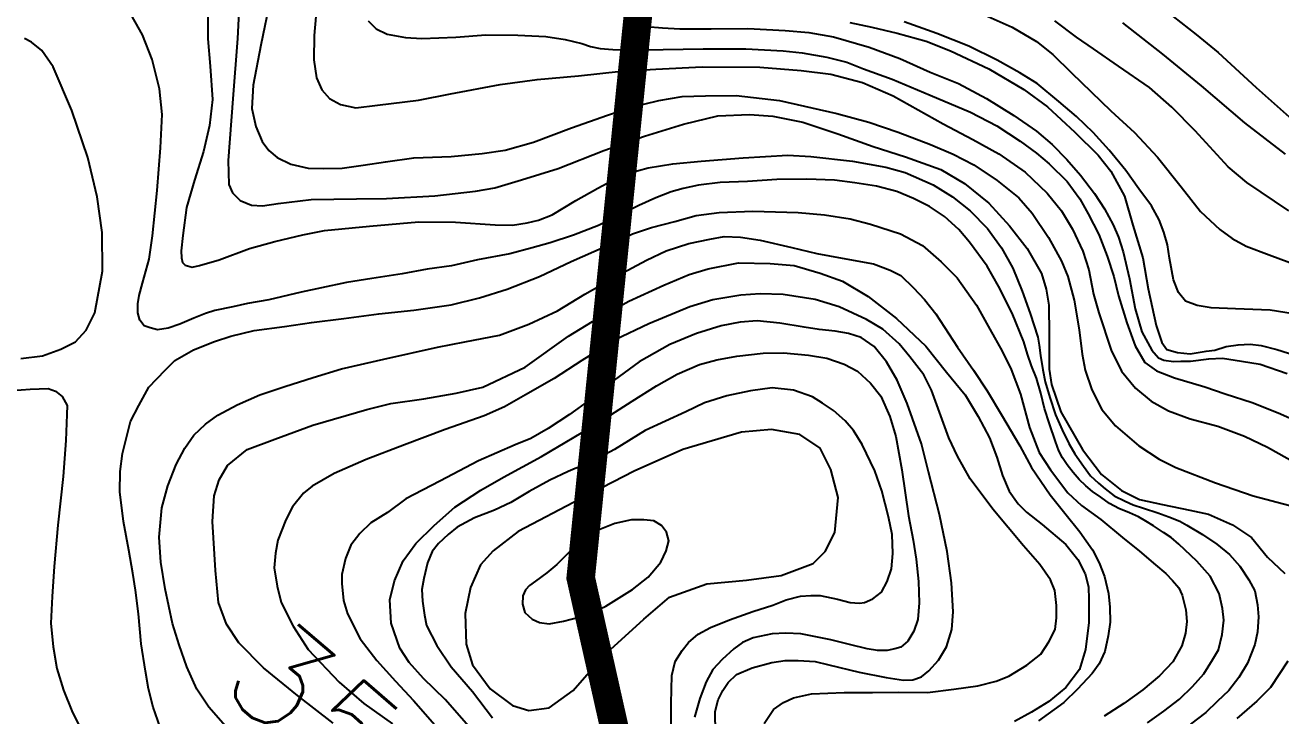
# Model space of a CAD drawing. Header units: millimetres. Extents: x 548366 to 1117317, y 7446967 to 14899125.
# Drawn here: x 551813 to 552342, y 7455092 to 7455383 of the extents above; entities that cross this region are included whole.
import ezdxf
from ezdxf.enums import TextEntityAlignment as Align

# ---------------------------------------------------------------- set-up
doc = ezdxf.new("R2010")
doc.units = ezdxf.units.MM
doc.header["$MEASUREMENT"] = 0
doc.linetypes.add('ACAD_ISO11W100', pattern=[33, 12, -3, 12, -3, 0, -3])
for name, color, linetype in [('CURVA_INTERMEDIÁRIA', 32, 'Continuous'), ('CURVA_MESTRA', 36, 'Continuous'), ('ELETRO_PROP', 230, 'Continuous'), ('RADIAIS', 222, 'Continuous'), ('TXT_CURVA_MESTRA', 7, 'Continuous')]:
    doc.layers.add(name, color=color, linetype=linetype)
doc.styles.add('ROMANS', font='romans.shx')

msp = doc.modelspace()

# ---------------------------------------------------------------- linework, layer by layer
at = {"layer": 'CURVA_INTERMEDIÁRIA'}
for points, elevation in [([(551936.4, 7455397.93), (551934.77, 7455378.65), (551934.59, 7455368.31), (551935.67, 7455360.83), (551938.02, 7455355.69), (551941.18, 7455352), (551945.78, 7455349.48), (551952.3, 7455348.19), (551961.38, 7455349.21), (551978.71, 7455351.33), (551992.14, 7455354.05), (552013.12, 7455358.01), (552028.76, 7455360), (552046.07, 7455361.62), (552064.11, 7455363.6), (552078.73, 7455364.39), (552098.16, 7455365.47), (552122.51, 7455365.29), (552139.92, 7455363.85), (552152.43, 7455362.31), (552165.72, 7455358.83), (552178.67, 7455353.23), (552199.77, 7455341.43), (552212.2, 7455334.84), (552223.29, 7455328.71), (552234.38, 7455320.96), (552243.58, 7455312.13), (552249.63, 7455304.77), (552254.32, 7455297.02), (552258.64, 7455287.74), (552261.17, 7455279.81), (552263.07, 7455269.56), (552265.41, 7455261.72), (552270.55, 7455245.96), (552274.97, 7455237.15), (552280.74, 7455229.94), (552287.47, 7455224.54), (552294.77, 7455220.39), (552303.79, 7455217.06), (552315.52, 7455214.02), (552326.79, 7455209.69), (552336.44, 7455205.1), (552348.23, 7455198.53)], 280), ([(551916.29, 7455394.32), (551912.23, 7455374.5), (551909, 7455357.68), (551908.46, 7455347.86), (551910.17, 7455340.29), (551912.79, 7455333.89), (551915.68, 7455330.13), (551919.17, 7455327.15), (551924.85, 7455324.35), (551932.16, 7455322.64), (551938.56, 7455322.55), (551946.5, 7455322.73), (551955.43, 7455323.9), (551964.78, 7455325.3), (551976.7, 7455327.07), (551992.4, 7455327.62), (552005.56, 7455328.84), (552015.15, 7455330.34), (552027.08, 7455333.61), (552043.11, 7455339.63), (552058.3, 7455344.98), (552067.89, 7455348.25), (552079.89, 7455351.17), (552089.82, 7455352.89), (552099.56, 7455353.16), (552112.59, 7455353.33), (552130.81, 7455351.21), (552154.95, 7455345.76), (552168.39, 7455342.15), (552180.84, 7455337.92), (552194.36, 7455332.6), (552203.92, 7455328.64), (552212.74, 7455324.12), (552222.57, 7455317.54), (552231.68, 7455310.15), (552237.27, 7455303.69), (552244.13, 7455293.42), (552249.63, 7455283.51), (552252.33, 7455277.11), (552254.95, 7455267.04), (552257.02, 7455254.52), (552258.29, 7455244.34), (552259.64, 7455237.51), (552262.44, 7455229.22), (552266.58, 7455220.93), (552272.36, 7455214.09), (552282.18, 7455205.71), (552290.72, 7455200.05), (552297.75, 7455196.54), (552314.53, 7455190.05), (552330.4, 7455184.65), (552345.84, 7455180.53)], 290), ([(552285.84, 7455089), (552292.81, 7455093.8), (552299.28, 7455098.94), (552304.76, 7455104.24), (552309.57, 7455109.54), (552313.22, 7455115.5), (552315.72, 7455119.64), (552317.34, 7455126.22), (552317.98, 7455132.17), (552317.43, 7455137.12), (552316.08, 7455143.43), (552312.2, 7455150.7), (552306.7, 7455157.1), (552299.13, 7455164.31), (552295.79, 7455167.1), (552292.6, 7455169.2), (552290.53, 7455170.55), (552288.37, 7455171.91), (552285.12, 7455173.89), (552282.14, 7455175.69), (552278.26, 7455177.49), (552273.85, 7455179.29), (552269.88, 7455181.37), (552266.18, 7455184.07), (552262.66, 7455186.5), (552259.87, 7455188.84), (552257.04, 7455191.52), (552254.52, 7455194.41), (552252.08, 7455197.74), (552250.1, 7455200.62), (552248.48, 7455203.51), (552247.12, 7455207.56), (552244.51, 7455214.95), (552242.51, 7455221.4), (552240.89, 7455227.88), (552239.09, 7455234.19), (552236.92, 7455239.42), (552235.3, 7455244.28), (552233.76, 7455249.47), (552228.89, 7455261.54), (552223.03, 7455272.99), (552218.33, 7455281.35), (552210.87, 7455291.48), (552206.36, 7455296.89), (552200.32, 7455302.26), (552194, 7455306.5), (552187.24, 7455309.92), (552180.3, 7455312.89), (552171.64, 7455315.15), (552162.53, 7455316.5), (552153.96, 7455317.58), (552142.35, 7455318.13), (552129.73, 7455317.86), (552117.37, 7455317.04), (552105.74, 7455316.68), (552096.63, 7455315.6), (552090.19, 7455314.19), (552085.11, 7455312.69), (552078.67, 7455310.23), (552071.59, 7455306.93), (552062.93, 7455302.78), (552054.55, 7455298.47), (552043.99, 7455294.51), (552034.12, 7455291.23), (552026.63, 7455289.15), (552017.12, 7455286.66), (552003.5, 7455284.04), (551992.64, 7455281.51), (551982.3, 7455280.11), (551971.8, 7455278.1), (551959.03, 7455276.15), (551948.3, 7455274.52), (551937.87, 7455272.21), (551929.24, 7455270.43), (551915.67, 7455267.16), (551906.62, 7455265.66), (551900.45, 7455264.29), (551892.91, 7455262.65), (551889.01, 7455261.42), (551884.07, 7455259.51), (551878.18, 7455256.91), (551873.24, 7455255.27), (551868.72, 7455254.59), (551865.57, 7455255.41), (551863.1, 7455256.24), (551861.32, 7455258.57), (551860.5, 7455261.72), (551860.5, 7455265.55), (551861.05, 7455268.98), (551862.42, 7455274.18), (551865.18, 7455284.29), (551866.67, 7455294.17), (551868.56, 7455313.27), (551869.96, 7455331.25), (551870.65, 7455345.36), (551869.54, 7455356.14), (551866.49, 7455368.44), (551862.42, 7455378.87), (551856.25, 7455389.83)], 320), ([(551889.97, 7455387.14), (551889.97, 7455377.23), (551890.88, 7455365.7), (551891.87, 7455351.64), (551890.69, 7455340.63), (551888.08, 7455329.77), (551884.3, 7455317.69), (551880.96, 7455306.07), (551879.34, 7455294.36), (551878.71, 7455287.8), (551878.8, 7455284.92), (551879.31, 7455282.89), (551880.42, 7455281.77), (551883.3, 7455280.96), (551886.46, 7455281.68), (551894.67, 7455284.11), (551907.54, 7455288.89), (551918.09, 7455291.86), (551929.93, 7455294.66), (551939.1, 7455296.36), (551958.04, 7455298.26), (551978.8, 7455300.07), (551994.22, 7455299.89), (552010.99, 7455298.82), (552018.26, 7455298.64), (552024.43, 7455299.6), (552029.23, 7455300.82), (552034.96, 7455303.03), (552044.97, 7455309.05), (552054.29, 7455314.24), (552062.12, 7455318.51), (552067.26, 7455320.58), (552075.47, 7455322.84), (552085.9, 7455324.5), (552097.74, 7455325.71), (552115.48, 7455327.11), (552134.33, 7455328.19), (552144.06, 7455327.58), (552161.54, 7455325.6), (552175.61, 7455323.07), (552183.81, 7455320.91), (552195.54, 7455315.69), (552203.65, 7455310.55), (552211.12, 7455304.77), (552218.42, 7455297.29), (552224.38, 7455289.18), (552229.16, 7455280.54), (552233.04, 7455270.82), (552236.46, 7455261.45), (552239.62, 7455251.54), (552240.26, 7455248.09), (552240.8, 7455243.73), (552241.7, 7455237.7), (552242.7, 7455232.65), (552244.68, 7455225.98), (552247.04, 7455218.73), (552249.92, 7455212.42), (552252.72, 7455206.65), (552255.24, 7455202.24), (552258.85, 7455197.1), (552261.83, 7455193.05), (552265.25, 7455189.98), (552268.09, 7455187.49), (552271.88, 7455184.61), (552276.39, 7455182.36), (552279.82, 7455180.82), (552284.24, 7455179.47), (552290.19, 7455177.49), (552294.88, 7455175.78), (552299.48, 7455173.89), (552302.46, 7455172.28), (552309.05, 7455168.36), (552315.09, 7455164.31), (552320.41, 7455159.89), (552324.74, 7455154.94), (552328.62, 7455149.26), (552331.05, 7455144.51), (552332.22, 7455138.74), (552332.68, 7455133.61), (552332.22, 7455127.3), (552331.14, 7455121.9), (552327.99, 7455114.06), (552324.34, 7455108.07), (552320.14, 7455102.52), (552315.27, 7455097.88), (552310.5, 7455093.35), (552303.92, 7455088.37)], 310), ([(552216.17, 7455387.76), (552228.79, 7455382.08), (552239.16, 7455376.04), (552246.02, 7455370.55), (552253.86, 7455362.92), (552270.46, 7455346.79), (552280.42, 7455337.74), (552290.07, 7455327.29), (552300.09, 7455314.78), (552308.2, 7455304.42), (552316.41, 7455296.85), (552321.55, 7455293.07), (552327.5, 7455289.82), (552337.13, 7455286.13), (552349.59, 7455281.52)], 230), ([(551957.5, 7455384.77), (551960.83, 7455381.35), (551965.43, 7455379.1), (551973.19, 7455377.75), (551980.15, 7455377.4), (551994.46, 7455377.93), (552007.11, 7455378.87), (552020.59, 7455378.79), (552032.4, 7455378.19), (552040.48, 7455376.97), (552047.51, 7455375.17), (552051.12, 7455373.91), (552055.27, 7455373.1), (552060.59, 7455372.74), (552067.94, 7455372.54), (552081.78, 7455372.74), (552098.61, 7455372.95), (552116.56, 7455373.04), (552132.34, 7455372.14), (552140.37, 7455371.33), (552150.8, 7455369.52), (552159.19, 7455367.36), (552166.21, 7455364.6), (552178.32, 7455360.16), (552194.26, 7455353.51), (552211.3, 7455346.25), (552222.39, 7455340.58), (552232.22, 7455334.03), (552239.16, 7455328.98), (552244.39, 7455324.57), (552251.97, 7455317.09), (552257.29, 7455309.79), (552260.81, 7455303.51), (552265.32, 7455294.77), (552268.83, 7455285.58), (552271.72, 7455277.11), (552273.71, 7455268.84), (552277.22, 7455257.49), (552280.65, 7455247.85), (552284.76, 7455240.75), (552289.63, 7455237.33), (552297.3, 7455234.27), (552310.01, 7455230.48), (552318.58, 7455227.6), (552329.94, 7455224), (552340.92, 7455219.64), (552351.76, 7455214.77)], 270), ([(552069.25, 7455383.07), (552074.57, 7455382.35), (552081.51, 7455381.9), (552088.83, 7455381.4), (552102.08, 7455381.37), (552117.46, 7455381.51), (552133.15, 7455380.7), (552143.14, 7455379.88), (552153.51, 7455377.99), (552168.57, 7455373.75), (552181.47, 7455368.98), (552194.27, 7455363.21), (552206.18, 7455358.44), (552218.06, 7455352.02), (552229.61, 7455344.9), (552239.16, 7455338.26), (552245.66, 7455332.67), (552251.88, 7455326.28), (552257.65, 7455319.7), (552263.6, 7455311.95), (552267.75, 7455305.58), (552271.36, 7455298.82), (552273.7, 7455293.6), (552275.6, 7455287.38), (552278.3, 7455276.03), (552280.7, 7455263.4), (552283.51, 7455253.66), (552287.74, 7455245.98), (552290.53, 7455242.83), (552292.7, 7455241.75), (552296.85, 7455241.21), (552299.91, 7455241.3), (552303.92, 7455241.39), (552311.73, 7455242.38), (552317.5, 7455242.65), (552325.52, 7455241.3), (552333.34, 7455240.04), (552344.71, 7455236.11)], 260), ([(552347.28, 7455261.28), (552337.53, 7455262.91), (552330.22, 7455263.18), (552323, 7455263.44), (552312.72, 7455263.89), (552306.76, 7455264.8), (552301.89, 7455266.6), (552298.92, 7455270.29), (552296.75, 7455275.7), (552295.13, 7455284.71), (552294.23, 7455290.45), (552292.78, 7455295.77), (552290.71, 7455300.99), (552287.55, 7455306.76), (552282.28, 7455314.01), (552276.67, 7455321.68), (552269.78, 7455330.35), (552262.93, 7455337.74), (552255.94, 7455344.54), (552248.45, 7455350.85), (552239.43, 7455358.33), (552232.13, 7455362.92), (552222.57, 7455368.24), (552210.58, 7455374.09), (552197.05, 7455379.5), (552183.27, 7455384.39)], 240), ([(552345.39, 7455304.66), (552327.68, 7455316.67), (552319.84, 7455323.25), (552305.94, 7455338.46), (552296.11, 7455348.37), (552286.73, 7455356.65), (552273.65, 7455365.75), (552263.06, 7455372.98), (552255.94, 7455377.85), (552246.83, 7455384.78)], 220), ([(552344.04, 7455328.61), (552326.84, 7455341.74), (552308.56, 7455357.38), (552292.32, 7455370.7), (552275.42, 7455383.97)], 210), ([(551811.11, 7455242.43), (551820.21, 7455243.57), (551827.96, 7455246.44), (551834.17, 7455249.54), (551838.71, 7455254.41), (551842.32, 7455261.71), (551845.56, 7455279.24), (551845.47, 7455295.64), (551843.31, 7455310.66), (551839.43, 7455327.24), (551832.58, 7455347.03), (551824.74, 7455365.37), (551819.96, 7455372.22), (551815.63, 7455375.83), (551812.74, 7455377.36)], 330), ([(551869.91, 7455087.12), (551866.84, 7455095.59), (551864.95, 7455103.32), (551863.69, 7455110.71), (551861.88, 7455122.24), (551860.71, 7455134.86), (551859.45, 7455144.83), (551858.28, 7455152.04), (551856.65, 7455161.77), (551854.4, 7455173.74), (551852.87, 7455186.35), (551853.05, 7455194.91), (551853.95, 7455202.48), (551857.4, 7455215.89), (551860.85, 7455222.63), (551865.13, 7455230.46), (551871.99, 7455237.6), (551876.04, 7455241.68), (551883.91, 7455246.1), (551892.77, 7455249.67), (551899.64, 7455251.95), (551909.46, 7455254.22), (551922.24, 7455255.96), (551933.54, 7455257.64), (551947.27, 7455259.35), (551962, 7455261.34), (551976.71, 7455262.81), (551992.51, 7455265.13), (552004.44, 7455268.04), (552016.03, 7455271.75), (552029.62, 7455277.02), (552043, 7455283.36), (552052.61, 7455287.52), (552061.9, 7455291.66), (552068.91, 7455295.08), (552076.92, 7455297.65), (552086.65, 7455300.21), (552095.66, 7455302.77), (552105.38, 7455303.98), (552119.63, 7455304.52), (552138.66, 7455303.98), (552149.73, 7455302.98), (552160.59, 7455301.28), (552169.11, 7455299.11), (552181.83, 7455295), (552191.12, 7455290.04), (552198.88, 7455283.28), (552205.73, 7455276.53), (552213.83, 7455264.97), (552219.42, 7455254.88), (552224.56, 7455245.51), (552228.35, 7455237.87), (552232.32, 7455227.42), (552236.19, 7455213.45), (552240.25, 7455202.93), (552244.94, 7455195.54), (552252.25, 7455185.9), (552258.02, 7455180.5), (552266.22, 7455174.64), (552275.33, 7455166.98), (552282.55, 7455161.23), (552289.21, 7455155.48), (552293.54, 7455151.88), (552296.33, 7455148.99), (552299.13, 7455145.86), (552300.48, 7455142.71), (552302.01, 7455136.58), (552302.46, 7455131.63), (552301.92, 7455126.67), (552300.37, 7455121.42), (552296.5, 7455114.71), (552290.93, 7455108.71), (552283.92, 7455102.86), (552275.91, 7455097.14), (552267.61, 7455091.72)], 330), ([(551897.38, 7455087.52), (551890.34, 7455095.53), (551885.29, 7455103.19), (551881.14, 7455112.56), (551877.9, 7455121.84), (551875.01, 7455130.85), (551871.98, 7455145.46), (551870.18, 7455156.64), (551869.46, 7455167.18), (551870.54, 7455179.6), (551873.03, 7455188.81), (551876.61, 7455197.81), (551880.19, 7455204.67), (551884.05, 7455210.24), (551888.91, 7455214.81), (551894.09, 7455218.62), (551902.24, 7455222.9), (551911.8, 7455227.13), (551922.41, 7455230.75), (551934.28, 7455234.46), (551946.3, 7455238.16), (551964.08, 7455242.21), (551986.63, 7455247.28), (551998.28, 7455249.54), (552012.76, 7455252.29), (552025.2, 7455257), (552037.23, 7455262.63), (552048.77, 7455269.66), (552062.75, 7455277.5), (552074.75, 7455283.9), (552083.01, 7455287.85), (552092.65, 7455291.01), (552101.41, 7455292.72), (552107.45, 7455293.89), (552114.4, 7455293.62), (552122.69, 7455292.36), (552135.95, 7455289.29), (552146.51, 7455286.71), (552157.21, 7455284.73), (552170.38, 7455282.38), (552177.41, 7455279.77), (552181.92, 7455277.52), (552187.24, 7455272.29), (552191.84, 7455267.34), (552196.71, 7455261.24), (552205.82, 7455247.28), (552212.5, 7455237.55), (552218.25, 7455228.86), (552224.38, 7455218.68), (552232.04, 7455205.71), (552236.92, 7455196.62), (552244.85, 7455185.09), (552251.07, 7455177.34), (552257.39, 7455169.43), (552262.71, 7455161.86), (552265.5, 7455156.37), (552267.76, 7455150.6), (552269.47, 7455143.48), (552270.01, 7455137.72), (552270.1, 7455131.41), (552269.29, 7455125.66), (552267.94, 7455118.99), (552265.51, 7455113.76), (552262.48, 7455109.78), (552256.41, 7455103.13), (552250.55, 7455097.56), (552239.96, 7455089.85)], 340), ([(552124.29, 7455088.66), (552128.3, 7455094.52), (552132.44, 7455097.51), (552136.69, 7455099.54), (552144.32, 7455101.13), (552158.03, 7455101.76), (552170.03, 7455101.76), (552180.94, 7455101.85), (552193.16, 7455101.78), (552204.2, 7455103.11), (552214.33, 7455104.48), (552222.04, 7455106.56), (552227.45, 7455108.63), (552235.07, 7455113.18), (552240.93, 7455117.89), (552244.22, 7455123.03), (552246.93, 7455128.26), (552247.47, 7455133.21), (552247.47, 7455138.44), (552246.84, 7455144.74), (552245.03, 7455149.16), (552240.43, 7455155.74), (552233.58, 7455163.58), (552220.68, 7455179.06), (552211.15, 7455191.82), (552205.82, 7455201.26), (552202.13, 7455209.01), (552194.91, 7455229.1), (552191.57, 7455235.56), (552185.71, 7455243.22), (552181.2, 7455248.72), (552174.35, 7455254.85), (552167.5, 7455258.99), (552155.95, 7455264.22), (552145.87, 7455267.34), (552132.35, 7455269.41), (552122.7, 7455269.68), (552114.49, 7455269.14), (552102.78, 7455267.21), (552093.06, 7455264.21), (552075.75, 7455257.08), (552061.59, 7455250.38), (552047.57, 7455241.67), (552035.84, 7455234.1), (552023.83, 7455227.11), (552014.96, 7455222.12), (552006.41, 7455218.35), (551989.96, 7455212.5), (551972.8, 7455206.08), (551956.64, 7455199.95), (551943.19, 7455193.96), (551933.89, 7455188.68), (551930.17, 7455185.68), (551925.59, 7455179.96), (551922.73, 7455174.53), (551919.4, 7455165.99), (551918.48, 7455160.49), (551917.94, 7455154.28), (551919.2, 7455146.53), (551920.82, 7455139.68), (551925.94, 7455129.63), (551932.26, 7455119.8), (551945.31, 7455106.11), (551955.7, 7455097.04), (551967.7, 7455088.48)], 360), ([(552103.77, 7455084.61), (552103.64, 7455093.72), (552104.93, 7455098.57), (552106.93, 7455102.58), (552109.22, 7455106.01), (552112.65, 7455109.29), (552119.23, 7455112.14), (552127.53, 7455114.42), (552133.26, 7455115.22), (552138.67, 7455115.22), (552145.79, 7455114.77), (552151.66, 7455113.42), (552164.43, 7455110.23), (552175.71, 7455108.07), (552183.01, 7455106.99), (552186.99, 7455107.08), (552190.57, 7455108.36), (552193.71, 7455110.79), (552197.86, 7455115.36), (552201.14, 7455120.94), (552203.39, 7455128.24), (552204.02, 7455135.71), (552203.3, 7455147.97), (552201.41, 7455161.12), (552198.16, 7455176.68), (552193.65, 7455194.79), (552190.67, 7455206.49), (552184.54, 7455223.52), (552180.39, 7455233.4), (552175.88, 7455241.15), (552170.65, 7455247.55), (552165.15, 7455251.33), (552159.92, 7455253.04), (552154.24, 7455253.94), (552147.57, 7455254.67), (552141.18, 7455255.63), (552130.9, 7455257.43), (552121.46, 7455258.3), (552114.17, 7455257.73), (552106.19, 7455256.26), (552095.86, 7455253.03), (552084.61, 7455248.34), (552071.74, 7455241.06), (552059.01, 7455231.78), (552050.86, 7455225.07), (552042.27, 7455218.93), (552033.26, 7455212.94), (552025.97, 7455208.8), (552019.39, 7455206.09), (552004, 7455199.33), (551987.69, 7455190.76), (551973.39, 7455183.34), (551965.67, 7455177.63), (551958.66, 7455173.2), (551953.94, 7455168.77), (551950.22, 7455163.77), (551947.9, 7455158.24), (551946.32, 7455151.41), (551946.32, 7455147.72), (551947.04, 7455140.51), (551948.84, 7455134.95), (551954.08, 7455124.31), (551961.2, 7455115.21), (551968.95, 7455106.48), (551976.53, 7455098.39), (551989.52, 7455083.61)], 370), ([(552003.89, 7455082.95), (551989.99, 7455098.73), (551980.77, 7455107.65), (551974.73, 7455114.4), (551970.76, 7455120.35), (551967.15, 7455130.89), (551966.67, 7455140.78), (551968.53, 7455148.78), (551972.25, 7455157.21), (551977.54, 7455164.5), (551985.27, 7455172.07), (551993.99, 7455179.78), (552004.9, 7455187.02), (552014.49, 7455192.45), (552030.47, 7455201.15), (552054.27, 7455215.2), (552068.7, 7455224.56), (552079, 7455230.98), (552087.65, 7455235.92), (552097.09, 7455239.92), (552104.39, 7455241.91), (552112.82, 7455243.48), (552123.87, 7455244.74), (552132.53, 7455244.92), (552142.99, 7455243.84), (552150.81, 7455242.59), (552158.12, 7455240.16), (552163.62, 7455237.1), (552169.21, 7455232.08), (552173.54, 7455226.58), (552177.24, 7455218.11), (552179.76, 7455209.55), (552182.29, 7455195.51), (552185.17, 7455176.14), (552187.16, 7455165.96), (552188.42, 7455157.88), (552189.41, 7455148.51), (552189.68, 7455139.5), (552189.05, 7455132.47), (552187.34, 7455127.6), (552184.82, 7455123.42), (552181.96, 7455120.85), (552179.39, 7455120.14), (552176.16, 7455119.42), (552172.1, 7455119.42), (552167.77, 7455120.14), (552160.29, 7455121.94), (552152.47, 7455123.96), (552139.84, 7455126.39), (552133.53, 7455126.75), (552127.75, 7455126.48), (552119.67, 7455124.71), (552115.24, 7455122.85), (552111.52, 7455120.14), (552106.66, 7455115.57), (552102.65, 7455111.43), (552099.93, 7455106.28), (552097.19, 7455099.27), (552095.02, 7455091.36)], 380), ([(551807.42, 7455229.03), (551815.13, 7455229.53), (551822.72, 7455229.81), (551825.72, 7455228.67), (551828.61, 7455226.51), (551830.59, 7455222.72), (551830.58, 7455218.94), (551830.15, 7455207.93), (551828.97, 7455192.75), (551826.71, 7455172.24), (551825.13, 7455154.8), (551824.27, 7455142.22), (551823.84, 7455130.92), (551824.73, 7455120.98), (551826.35, 7455111.88), (551829.15, 7455102.69), (551832.94, 7455093.25), (551837.9, 7455083.34)], 320), ([(552085.1, 7455087.76), (552085.19, 7455097.11), (552085.39, 7455108.91), (552086.8, 7455114.76), (552089.84, 7455119.44), (552092.53, 7455122.83), (552096.52, 7455126.34), (552101.7, 7455129.12), (552109.78, 7455132.38), (552119.61, 7455135.89), (552128.04, 7455138.57), (552133.55, 7455140.79), (552139.63, 7455142.3), (552143.97, 7455142.65), (552147.95, 7455142.65), (552155.21, 7455141), (552160.59, 7455139.59), (552164.46, 7455139.36), (552166.56, 7455139.71), (552170.19, 7455141.22), (552173.81, 7455144), (552176.16, 7455148.51), (552177.96, 7455153.82), (552178.5, 7455160.31), (552178.23, 7455168.3), (552176.79, 7455175.78), (552173.9, 7455186.77), (552171.02, 7455195.15), (552165.6, 7455206.22), (552162, 7455212.16), (552158.48, 7455216.22), (552153.61, 7455220.54), (552148.92, 7455223.7), (552144.7, 7455226.36), (552136.77, 7455229.07), (552127.66, 7455230.06), (552118.58, 7455228.92), (552108.63, 7455226.71), (552099.27, 7455223.79), (552091.3, 7455219.94), (552074.15, 7455212.19), (552061.27, 7455204.12), (552049.44, 7455197.82), (552044.76, 7455196.06), (552041.7, 7455194.9)], 390), ([(552041.7, 7455194.9), (552033.97, 7455191.28), (552025.31, 7455186.37), (552017.58, 7455181.82), (552010.67, 7455178.55), (552002.25, 7455175.31), (551995.04, 7455171.35), (551991.17, 7455168.32), (551987.07, 7455164.58), (551984.5, 7455161.19), (551982.51, 7455156.39), (551980.98, 7455149.72), (551980.16, 7455145.16), (551980.32, 7455140.24), (551981.22, 7455134.38), (551982.12, 7455129.97), (551986.39, 7455121.53), (551992.52, 7455112.61), (552001.45, 7455102.16), (552009.81, 7455091.09)], 390), ([(552046.26, 7455164.86), (552041.58, 7455160.3), (552037.01, 7455155.74), (552032.79, 7455152.12), (552027.99, 7455148.61), (552025.42, 7455146.86), (552023.78, 7455144.99), (552022.61, 7455142.53), (552022.49, 7455138.91), (552023.54, 7455135.39), (552026.59, 7455132.7), (552029.74, 7455131.26), (552033.8, 7455130.72), (552039.75, 7455131.8), (552049.49, 7455134.32), (552057.61, 7455138.06), (552068.85, 7455145.07), (552075.41, 7455150.33), (552080.8, 7455156.64), (552083.02, 7455161.44), (552084.11, 7455165.58), (552083.2, 7455169.36), (552081.13, 7455172.06), (552077.79, 7455174.05), (552073.66, 7455174.44), (552068.51, 7455174.44), (552061.48, 7455172.93), (552052.93, 7455169.54), (552048.72, 7455166.85), (552046.26, 7455164.86)], 410)]:
    msp.add_lwpolyline(points, dxfattribs=dict(at, elevation=elevation))
at = {"layer": 'CURVA_MESTRA'}
for points, elevation in [([(551903.33, 7455394.21), (551902.48, 7455377.37), (551900.43, 7455351.91), (551898.51, 7455325.89), (551898.72, 7455315.8), (551900.35, 7455312.29), (551903.5, 7455309.04), (551908.37, 7455307.06), (551912.97, 7455306.88), (551919.62, 7455307.75), (551933.51, 7455309.44), (551952.61, 7455309.84), (551965.22, 7455309.97), (551985.63, 7455311.09), (552002.78, 7455313.06), (552010.9, 7455314.37), (552022.06, 7455317.71), (552037.5, 7455322.51), (552056.74, 7455330.17), (552073.89, 7455336.24), (552090.33, 7455341.18), (552104.78, 7455344.71), (552118.11, 7455345.26), (552127.96, 7455344.67), (552140.64, 7455342.06), (552155.45, 7455337.15), (552170.33, 7455331.89), (552183.94, 7455327.49), (552198.78, 7455322.15), (552208.77, 7455316.28), (552218.96, 7455307.99), (552227.71, 7455298.37), (552235.2, 7455288.82), (552241.15, 7455278.37), (552243.23, 7455271.64), (552244.22, 7455264.97), (552244.4, 7455252.44), (552244.4, 7455238.03), (552245.39, 7455231.47), (552249.36, 7455219.94), (552258.47, 7455204.17), (552266.49, 7455193.65), (552274.97, 7455186.8), (552282.55, 7455183.11), (552292.18, 7455180.89), (552303.64, 7455178.63), (552311.57, 7455176.83), (552321.67, 7455172.42), (552329.7, 7455167.01), (552336.46, 7455158.81), (552343.77, 7455151.88)], 300), ([(552293.49, 7455389.08), (552306.39, 7455379.08), (552315.68, 7455371.42), (552331.71, 7455356.76), (552348.1, 7455342.15)], 200), ([(552160.45, 7455384.12), (552169.74, 7455382.13), (552180.38, 7455379.61), (552192.59, 7455376.26), (552202.8, 7455372.15), (552218.96, 7455364.49), (552233.75, 7455355.8), (552243.76, 7455348.5), (552255.31, 7455337.81), (552265.14, 7455328.17), (552270.46, 7455321.41), (552276.23, 7455310.87), (552279.72, 7455298.69), (552283.95, 7455284.89), (552286.11, 7455271.91), (552289.54, 7455256.33), (552291.88, 7455249.21), (552293.96, 7455246.33), (552298.56, 7455244.97), (552303.87, 7455244.5), (552310.53, 7455245.63), (552314.22, 7455246.05), (552318.98, 7455247.48), (552324.13, 7455248.29), (552329.14, 7455248.56), (552333.74, 7455248.02), (552340.3, 7455246.31), (552350.26, 7455243.15)], 250), ([(551942.71, 7455088.83), (551927.66, 7455100.46), (551913.34, 7455112.11), (551903.03, 7455122.6), (551897.77, 7455130.48), (551894.44, 7455139.67), (551893.22, 7455153.19), (551891.87, 7455173.84), (551892.6, 7455184.54), (551894.67, 7455191.39), (551898.19, 7455197.34), (551906.57, 7455204.09), (551918.19, 7455208.56), (551934.18, 7455214.45), (551956.93, 7455221.06), (551967.07, 7455223.56), (551980.97, 7455225.51), (551994.62, 7455227.84), (552005.85, 7455230.42), (552023.64, 7455238.87), (552041.9, 7455251.94), (552051.99, 7455258.07), (552067.36, 7455266.66), (552082.11, 7455273.4), (552092.81, 7455277.94), (552100.75, 7455280.33), (552113.5, 7455282.74), (552126.94, 7455282.51), (552137.03, 7455281.65), (552147.97, 7455278.44), (552157.39, 7455275.09), (552168.21, 7455268.6), (552180.14, 7455259.33), (552192.44, 7455247.65), (552201.17, 7455236.7), (552209.07, 7455227.21), (552214.48, 7455218.02), (552219.24, 7455209.04), (552222.4, 7455200.86), (552224.83, 7455193.2), (552227.63, 7455186.53), (552231.32, 7455181.22), (552234.93, 7455177.7), (552241.42, 7455172.48), (552251.44, 7455164.12), (552256.49, 7455157.72), (552259.55, 7455151.68), (552261, 7455146.19), (552261.09, 7455140.87), (552261.09, 7455131.23), (552259.79, 7455119.83), (552257.21, 7455111.36), (552251.43, 7455103.87), (552244.3, 7455097.97), (552237.04, 7455093.43), (552229.79, 7455089.51)], 350), ([(552047.02, 7455183.36), (552020.74, 7455169.57), (552010.17, 7455161.46), (552004.75, 7455155.51), (552000.63, 7455145.94), (551998.38, 7455135.04), (551998.74, 7455122.16), (552001.45, 7455113.33), (552008.84, 7455103.24), (552018.29, 7455096.32), (552025.24, 7455094.16), (552033.8, 7455095.33), (552043.9, 7455102.62), (552056.5, 7455117.01), (552073.57, 7455132.57), (552084.41, 7455141.9), (552100.12, 7455147.57), (552116.93, 7455149), (552131.45, 7455150.98), (552145.05, 7455156.08), (552150.09, 7455161.1), (552154.15, 7455169.21), (552155.51, 7455183.89), (552152.41, 7455195.72), (552147.95, 7455204.75), (552139.39, 7455210.42), (552127.49, 7455212.53), (552114.86, 7455211.42), (552090.1, 7455204.17), (552069.51, 7455194.98), (552047.02, 7455183.36)], 400), ([(552344.97, 7455114.88), (552337.74, 7455103.84), (552331.93, 7455098.04), (552323.57, 7455090.82)], 300)]:
    msp.add_lwpolyline(points, dxfattribs=dict(at, elevation=elevation))
at = {"layer": 'ELETRO_PROP', "linetype": 'ACAD_ISO11W100', "lineweight": -3, "ltscale": 6.25, "elevation": 200, "flags": 128}
msp.add_lwpolyline([(552267.42, 7454168.15, 12, 12, 0), (552047.04, 7455150.08, 12, 12, 0), (552168.73, 7456345.85, 12, 12, 0), (552826.6, 7456584.53, 12, 12, 0), (552824.31, 7456593.7, 12, 12, 0), (552808.25, 7456621.21, 12, 12, 0), (552793.34, 7456651, 12, 12, 0), (552787.61, 7456679.65, 12, 12, 0), (552791.05, 7456686.53, 12, 12, 0), (552803.67, 7456696.84, 12, 12, 0), (552824.31, 7456702.57, 12, 12, 0), (552843.34, 7456706.89, 12, 12, 0), (552878.9, 7456705.75, 12, 12, 0), (552899.54, 7456705.75, 12, 12, 0), (552931.65, 7456702.31, 12, 12, 0), (552958.03, 7456701.16, 12, 12, 0), (552992.44, 7456696.58, 12, 12, 0), (553010.79, 7456696.58, 12, 12, 0), (553025.7, 7456696.58, 12, 12, 0), (553049.78, 7456704.6, 12, 12, 0), (553070.43, 7456714.91, 12, 12, 0), (553079.6, 7456727.52, 12, 12, 0), (553091.07, 7456749.29, 12, 12, 0), (553100.25, 7456764.19, 12, 12, 0), (553108.27, 7456777.95, 12, 12, 0), (553111.71, 7456790.55, 12, 12, 0), (553114.01, 7456804.3, 12, 12, 0), (553114.01, 7456816.91, 12, 12, 0), (553110.57, 7456829.52, 12, 12, 0), (553107.13, 7456843.27, 12, 12, 0), (553094.51, 7456855.87, 12, 12, 0), (553054.37, 7456875.36, 12, 12, 0), (553016.52, 7456892.55, 12, 12, 0), (553000.47, 7456902.86, 12, 12, 0), (552991.29, 7456916.61, 12, 12, 0), (552989, 7456933.8, 12, 12, 0), (552992.44, 7456965.89, 12, 12, 0), (553000.47, 7456978.5, 12, 12, 0), (553022.77, 7456984.65, 12, 12, 0), (553036.53, 7456988.09, 12, 12, 0), (553059.47, 7456989.23, 12, 12, 0), (553096.17, 7456990.38, 12, 12, 0), (553134.01, 7456988.09, 12, 12, 0), (553160.39, 7456988.09, 12, 12, 0), (553197.09, 7456988.09, 12, 12, 0), (553241.82, 7456992.67, 12, 12, 0), (553268.2, 7456993.82, 12, 12, 0), (553284.25, 7457000.69, 12, 12, 0), (553301.46, 7457011.01, 12, 12, 0), (553319.81, 7457032.78, 12, 12, 0), (553334.72, 7457051.12, 12, 12, 0), (553345.04, 7457069.45, 12, 12, 0), (553355.36, 7457091.23, 12, 12, 0), (553371.42, 7457111.86, 12, 12, 0), (553385.87, 7457124.71, 12, 12, 0), (553400.78, 7457136.17, 12, 12, 0), (553413.39, 7457141.9, 12, 12, 0), (553431.74, 7457144.2, 12, 12, 0), (553445.51, 7457144.2, 12, 12, 0), (553455.83, 7457140.76, 12, 12, 0), (553485.65, 7457129.3, 12, 12, 0), (553516.61, 7457114.4, 12, 12, 0), (553537.26, 7457104.09, 12, 12, 0), (553559.05, 7457099.5, 12, 12, 0), (553575.1, 7457101.79, 12, 12, 0), (553585.43, 7457108.67, 12, 12, 0), (553591.16, 7457115.55, 12, 12, 0), (553592.31, 7457124.71, 12, 12, 0), (553591.16, 7457141.9, 12, 12, 0), (553586.57, 7457162.53, 12, 12, 0), (553580.84, 7457177.43, 12, 12, 0), (553577.4, 7457193.48, 12, 12, 0), (553575.1, 7457212.96, 12, 12, 0), (553581.98, 7457216.4, 12, 12, 0), (553592.31, 7457220.98, 12, 12, 0), (553600.33, 7457220.98, 12, 12, 0), (553618.68, 7457219.83, 12, 12, 0), (553672.89, 7457209.79, 12, 12, 0), (553683.21, 7457207.5, 12, 12, 0), (553694.68, 7457206.35, 12, 12, 0), (553706.14, 7457207.5, 12, 12, 0), (553724.49, 7457208.64, 12, 12, 0), (553742.84, 7457216.66, 12, 12, 0), (553752.02, 7457220.1, 12, 12, 0), (553764.64, 7457232.71, 12, 12, 0), (553786.43, 7457252.19, 12, 12, 0), (553804.78, 7457263.65, 12, 12, 0), (553836.89, 7457283.13, 12, 12, 0), (553872.44, 7457293.45, 12, 12, 0), (553895.38, 7457300.32, 12, 12, 0), (553909.14, 7457302.62, 12, 12, 0), (553920.61, 7457302.62, 12, 12, 0), (553928.64, 7457300.32, 12, 12, 0), (553935.52, 7457299.18, 12, 12, 0), (553943.55, 7457295.74, 12, 12, 0), (553950.43, 7457293.45, 12, 12, 0), (553958.46, 7457290.01, 12, 12, 0), (553972.22, 7457281.99, 12, 12, 0), (553994.01, 7457272.82, 12, 12, 0), (554003.19, 7457265.94, 12, 12, 0), (554029.57, 7457259.07, 12, 12, 0), (554063.97, 7457247.61, 12, 12, 0), (554092.5, 7457228.72, 12, 12, 0), (554101.67, 7457218.41, 12, 12, 0), (554109.7, 7457209.24, 12, 12, 0), (554115.44, 7457203.51, 12, 12, 0), (554131.49, 7457196.64, 12, 12, 0), (554152.14, 7457190.91, 12, 12, 0), (554204.89, 7457187.47, 12, 12, 0), (554226.68, 7457188.61, 12, 12, 0), (554245.03, 7457185.18, 12, 12, 0), (554259.94, 7457185.18, 12, 12, 0), (554266.83, 7457185.18, 12, 12, 0), (554282.88, 7457182.88, 12, 12, 0), (554289.76, 7457179.45, 12, 12, 0), (554295.5, 7457176.01, 12, 12, 0), (554304.67, 7457167.99, 12, 12, 0), (554310.41, 7457161.11, 12, 12, 0), (554312.7, 7457153.09, 12, 12, 0), (554316.14, 7457140.48, 12, 12, 0), (554317.29, 7457126.73, 12, 12, 0), (554317.29, 7457111.83, 12, 12, 0), (554321.88, 7457086.62, 12, 12, 0), (554328.76, 7457054.53, 12, 12, 0), (554334.49, 7457020.15, 12, 12, 0), (554342.52, 7457000.67, 12, 12, 0), (554358.58, 7456992.65, 12, 12, 0), (554371.19, 7456994.94, 12, 12, 0), (554403.3, 7456997.23, 12, 12, 0), (554412.48, 7456994.94, 12, 12, 0), (554418.21, 7456989.21, 12, 12, 0), (554418.45, 7456974.42, 12, 12, 0), (555298.44, 7457141.13, 12, 12, 0), (556099.85, 7455833.18, 12, 12, 0), (557063.48, 7455464.95, 12, 12, 0), (557063.48, 7455464.95, 12, 12, 0), (557063.48, 7455464.95, 12, 12, 0), (557063.48, 7455464.95, 0, 0, 0)], format="xyseb", dxfattribs=at)
at = {"layer": 'RADIAIS', "linetype": 'Continuous', "ltscale": 2.5}
for radius in [4998.2, 3998.56, 2998.91]:
    msp.add_circle((554363.71, 7455412.75), radius, dxfattribs=at)

# ---------------------------------------------------------------- texts
at = {"layer": 'TXT_CURVA_MESTRA', "style": 'ROMANS'}
msp.add_text('350', height=42.5, rotation=319.4609, dxfattribs=at).set_placement((551948.74, 7455084.67), align=Align.MIDDLE)

doc.saveas('drawing.dxf')
